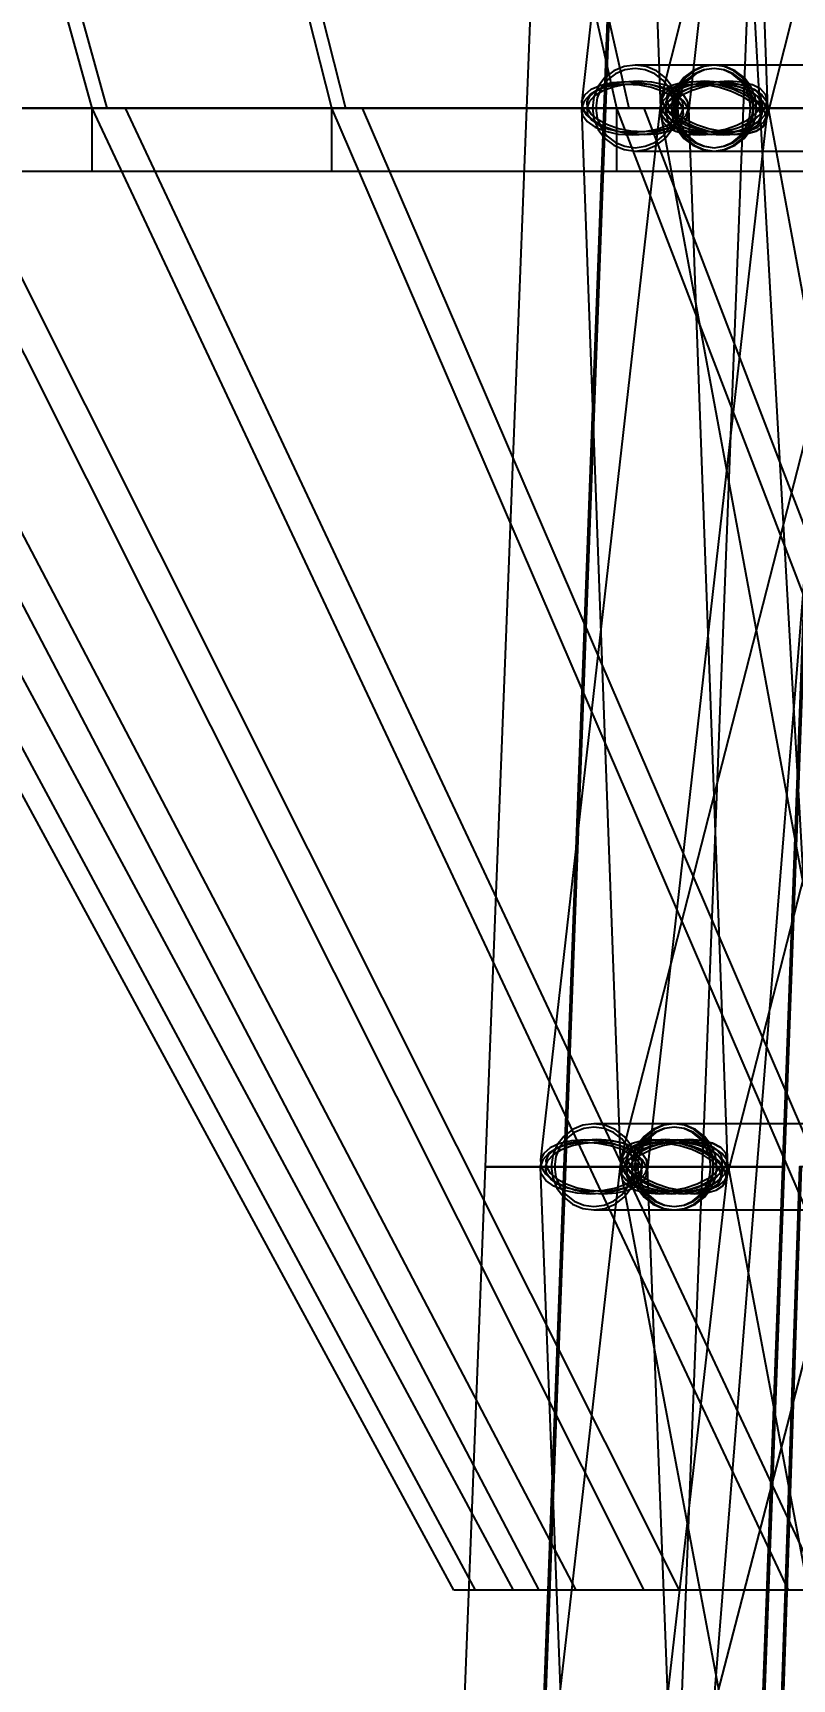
# Model space of a CAD drawing. Header units: millimetres. Extents: x -123812 to 252100, y -3000 to 639000.
# Drawn here: x -13789 to -10203, y 437581 to 445355 of the extents above; entities that cross this region are included whole.
import ezdxf

# ---------------------------------------------------------------- set-up
doc = ezdxf.new("R2010")
doc.units = ezdxf.units.MM
for name, color, linetype, lineweight in [('D-STR-DECK', 7, 'Continuous', 25), ('D-STR-DIM', 7, 'Continuous', 13), ('D-STR-STRC', 7, 'Continuous', 25)]:
    doc.layers.add(name, color=color, linetype=linetype, lineweight=lineweight)
doc.styles.add('OpenSansCondensed-Light', font='OpenSansCondensed-Light.ttf')
doc.styles.add('TOWER_UNICODE', font='Arial Unicode.ttf')
doc.dimstyles.new('EZDXF', dxfattribs={"dimtxt": 0.25, "dimasz": 0.175, "dimexe": 0.375, "dimexo": 0.125, "dimgap": 0.1, "dimtad": 1, "dimlfac": 100, "dimzin": 12, "dimdsep": 46, "dimtxsty": 'OpenSansCondensed-Light', "dimblk": 'ARCHTICK', "dimcen": 2.5, "dimazin": 3, "dimtfac": 0.5, "dimtmove": 2, "dimatfit": 3})

# ---------------------------------------------------------------- blocks, each defined once
blk = doc.blocks.new('_ARCHTICK')
at = {"color": 0, "linetype": 'BYBLOCK', "const_width": 0.15}
blk.add_lwpolyline([(-0.5, -0.5), (0.5, 0.5)], dxfattribs=at)

msp = doc.modelspace()

# ---------------------------------------------------------------- linework, layer by layer
at = {"layer": 'D-STR-DECK'}
for points in [[(-14412.5, 445000), (-17368.9, 455000), (-16212, 455000), (-13440.7, 445000)], [(-14412.5, 445000), (-17368.9, 455000), (-16212, 455000), (-13440.7, 445000)], [(-13510, 445000), (-16281.3, 455000), (-14851.6, 455000), (-12312.8, 445000)], [(-13510, 445000), (-16281.3, 455000), (-14851.6, 455000), (-12312.8, 445000)], [(-12376.3, 445000), (-14915, 455000), (-13237, 455000), (-10974.3, 445000)], [(-12376.3, 445000), (-14915, 455000), (-13237, 455000), (-10974.3, 445000)], [(-11030.9, 445000), (-13293.6, 455000), (-11396, 455000), (-9448, 445000)], [(-11030.9, 445000), (-13293.6, 455000), (-11396, 455000), (-9448, 445000)], [(-11800, 438000), (-15600, 445000), (-15288.1, 445000), (-11520.6, 438000)], [(-11800, 438000), (-15600, 445000), (-15288.1, 445000), (-11520.6, 438000)], [(-15600, 444700), (-15600, 445000), (-4957.2, 445000), (-4957.2, 444700)], [(-15600, 444700), (-15600, 445000), (-4957.2, 445000), (-4957.2, 444700)], [(-11699, 438000), (-15466.5, 445000), (-14894.6, 445000), (-11224.1, 438000)], [(-11699, 438000), (-15466.5, 445000), (-14894.6, 445000), (-11224.1, 438000)], [(-15466.5, 444700), (-15466.5, 445000), (-4829.6, 445000), (-4829.6, 444700)], [(-15466.5, 444700), (-15466.5, 445000), (-4829.6, 445000), (-4829.6, 444700)], [(-11397.9, 438000), (-15068.4, 445000), (-14246.2, 445000), (-10735.5, 438000)], [(-11397.9, 438000), (-15068.4, 445000), (-14246.2, 445000), (-10735.5, 438000)], [(-15068.4, 444700), (-15068.4, 445000), (-4619.4, 445000), (-4619.4, 444700)], [(-15068.4, 444700), (-15068.4, 445000), (-4619.4, 445000), (-4619.4, 444700)], [(-10901.8, 438000), (-14412.5, 445000), (-13354.1, 445000), (-10063.2, 438000)], [(-10901.8, 438000), (-14412.5, 445000), (-13354.1, 445000), (-10063.2, 438000)], [(-14412.5, 444700), (-14412.5, 445000), (-4330.1, 445000), (-4330.1, 444700)], [(-14412.5, 444700), (-14412.5, 445000), (-4330.1, 445000), (-4330.1, 444700)], [(-10219.1, 438000), (-13510, 445000), (-12233.5, 445000), (-9218.8, 438000)], [(-10219.1, 438000), (-13510, 445000), (-12233.5, 445000), (-9218.8, 438000)], [(-13510, 444700), (-13510, 445000), (-3966.8, 445000), (-3966.8, 444700)], [(-13510, 444700), (-13510, 445000), (-3966.8, 445000), (-3966.8, 444700)], [(-9361.6, 438000), (-12376.3, 445000), (-10903.6, 445000), (-8216.6, 438000)], [(-9361.6, 438000), (-12376.3, 445000), (-10903.6, 445000), (-8216.6, 438000)], [(-12376.3, 444700), (-12376.3, 445000), (-3535.5, 445000), (-3535.5, 444700)], [(-12376.3, 444700), (-12376.3, 445000), (-3535.5, 445000), (-3535.5, 444700)], [(-8343.9, 438000), (-11030.9, 445000), (-9387.1, 445000), (-7073.8, 438000)], [(-8343.9, 438000), (-11030.9, 445000), (-9387.1, 445000), (-7073.8, 438000)], [(-11030.9, 444700), (-11030.9, 445000), (-3043.8, 445000), (-3043.8, 444700)], [(-11030.9, 444700), (-11030.9, 445000), (-3043.8, 445000), (-3043.8, 444700)]]:
    msp.add_lwpolyline(points, close=True, dxfattribs=at)
at = {"layer": 'D-STR-STRC'}
for points in [[(-9555.9, 450062.7), (-10817.7, 445062.7), (-10816.7, 445032.5), (-10799, 445000), (-10765.9, 444967.5), (-10719.5, 444937.3), (-10663, 444911.3), (-10600.2, 444891.4), (-10535.6, 444878.9), (-10473.3, 444874.6), (-10417.8, 444878.9), (-10372.7, 444891.4), (-10341.2, 444911.3), (-10325.4, 444937.3), (-9063.6, 449937.3)], [(-11069.6, 424979.8), (-9056.6, 449979.8), (-9065.2, 449986.6), (-9090.5, 449994.3), (-9130.7, 450002.5), (-9183.2, 450010.4), (-9244.2, 450017.6), (-9309.8, 450023.7), (-9375.3, 450028.1), (-9436.4, 450030.6), (-9488.8, 450031), (-9529, 450029.3), (-9554.3, 450025.7), (-9563, 450020.2), (-11576, 425020.2)], [(-10635.5, 450032.5), (-11196.2, 445032.5), (-11193.4, 445000), (-11173.7, 444967.5), (-11138.3, 444937.3), (-11089.7, 444911.3), (-11031.1, 444891.4), (-10966.7, 444878.9), (-10900.8, 444874.6), (-10837.8, 444878.9), (-10782.2, 444891.4), (-10737.5, 444911.3), (-10707, 444937.3), (-10692.6, 444967.5), (-10131.9, 449967.5)], [(-11003.5, 450000), (-10825, 445000), (-10820, 444967.5), (-10798, 444937.3), (-10760.6, 444911.3), (-10710.3, 444891.4), (-10650.5, 444878.9), (-10585.4, 444874.6), (-10519.3, 444878.9), (-10456.8, 444891.4), (-10402.1, 444911.3), (-10358.9, 444937.3), (-10330.3, 444967.5), (-10318, 445000), (-10496.5, 450000)], [(-8719.4, 425014.2), (-10130.1, 450014.2), (-10138.7, 450020), (-10164.1, 450024.4), (-10204.4, 450027.2), (-10256.9, 450028.1), (-10318.1, 450027.1), (-10383.7, 450024.3), (-10449.3, 450019.8), (-10510.5, 450013.9), (-10563, 450007.1), (-10603.3, 449999.8), (-10628.7, 449992.6), (-10637.3, 449985.8), (-9226.6, 424985.8)], [(-9478.2, 445203.2), (-10571.5, 445203.2), (-10620.1, 445196.3), (-10665.4, 445176), (-10704.3, 445143.7), (-10734.1, 445101.6), (-10752.9, 445052.6), (-10759.3, 445000), (-10752.9, 444947.4), (-10734.1, 444898.4), (-10704.3, 444856.3), (-10665.4, 444824), (-10620.1, 444803.7), (-10571.5, 444796.8), (-9478.2, 444796.8)], [(-9478.2, 445203.2), (-10571.5, 445203.2), (-10620.1, 445196.3), (-10665.4, 445176), (-10704.3, 445143.7), (-10734.1, 445101.6), (-10752.9, 445052.6), (-10759.3, 445000), (-10752.9, 444947.4), (-10734.1, 444898.4), (-10704.3, 444856.3), (-10665.4, 444824), (-10620.1, 444803.7), (-10571.5, 444796.8), (-9478.2, 444796.8)], [(-9395.9, 440032.9), (-10320.9, 445032.9), (-10327.9, 445063.5), (-10351.6, 445089.9), (-10390.2, 445110), (-10441.2, 445122.7), (-10501.1, 445127.1), (-10565.8, 445122.7), (-10630.9, 445110), (-10691.9, 445089.9), (-10744.7, 445063.5), (-10785.7, 445032.9), (-10812.2, 445000), (-10822.2, 444967.1), (-9897.2, 439967.1)], [(-9724.1, 445063.5), (-11005.3, 440063.5), (-11004.5, 440032.9), (-10987, 440000), (-10954, 439967.1), (-10907.7, 439936.5), (-10851.3, 439910.1), (-10788.7, 439890), (-10724.1, 439877.3), (-10661.8, 439872.9), (-10606.2, 439877.3), (-10561, 439890), (-10529.4, 439910.1), (-10513.4, 439936.5), (-9232.2, 444936.5)], [(-9646.6, 440203.2), (-10759.3, 440203.2), (-10807.9, 440196.3), (-10853.2, 440176), (-10892.1, 440143.7), (-10921.9, 440101.6), (-10940.7, 440052.6), (-10947.1, 440000), (-10940.7, 439947.4), (-10921.9, 439898.4), (-10892.1, 439856.3), (-10853.2, 439824), (-10807.9, 439803.7), (-10759.3, 439796.8), (-9646.6, 439796.8)], [(-9646.6, 440203.2), (-10759.3, 440203.2), (-10807.9, 440196.3), (-10853.2, 440176), (-10892.1, 440143.7), (-10921.9, 440101.6), (-10940.7, 440052.6), (-10947.1, 440000), (-10940.7, 439947.4), (-10921.9, 439898.4), (-10892.1, 439856.3), (-10853.2, 439824), (-10807.9, 439803.7), (-10759.3, 439796.8), (-9646.6, 439796.8)], [(-11081.6, 434966.7), (-10507.7, 439966.7), (-10510.2, 440000), (-10529.8, 440033.3), (-10565, 440064.4), (-10613.4, 440091), (-10671.8, 440111.5), (-10736.2, 440124.3), (-10802.1, 440128.7), (-10865.1, 440124.3), (-10920.9, 440111.5), (-10965.7, 440091), (-10996.5, 440064.4), (-11011, 440033.3), (-11585, 435033.3)], [(-10693.7, 435000), (-10885.4, 440000), (-10890.4, 440033.3), (-10912.2, 440064.4), (-10949.6, 440091), (-10999.8, 440111.5), (-11059.5, 440124.3), (-11124.6, 440128.7), (-11190.7, 440124.3), (-11253.3, 440111.5), (-11308, 440091), (-11351.3, 440064.4), (-11380, 440033.3), (-11392.3, 440000), (-11200.6, 435000)], [(-10701.5, 434935.6), (-9400.9, 439935.6), (-9401.5, 439966.7), (-9418.8, 440000), (-9451.6, 440033.3), (-9497.7, 440064.4), (-9554, 440091), (-9616.6, 440111.5), (-9681.2, 440124.3), (-9743.4, 440128.7), (-9799.1, 440124.3), (-9844.4, 440111.5), (-9876.1, 440091), (-9892.3, 440064.4), (-11192.9, 435064.4)], [(-9564.4, 435033.3), (-10508.8, 440033.3), (-10515.9, 440064.4), (-10539.5, 440091), (-10578.2, 440111.5), (-10629.1, 440124.3), (-10689, 440128.7), (-10753.6, 440124.3), (-10818.7, 440111.5), (-10879.7, 440091), (-10932.5, 440064.4), (-10973.5, 440033.3), (-10999.9, 440000), (-11009.9, 439966.7), (-10065.5, 434966.7)]]:
    msp.add_lwpolyline(points, dxfattribs=at)
for points in [[(-11457.3, 445000), (-10431.6, 445000), (-10237.6, 450000), (-11262.4, 450000)], [(-11091.5, 445000), (-10051.5, 445000), (-9864.9, 450000), (-10902.5, 450000)], [(-11084.4, 445000), (-10058.6, 445000), (-9871.3, 450000), (-10896.1, 450000)], [(-11145.9, 445000), (-11139, 444947.4), (-11118.9, 444898.4), (-11086.9, 444856.3), (-11045.2, 444824), (-10996.6, 444803.7), (-10944.4, 444796.8), (-10571.5, 444796.8), (-10519.4, 444803.7), (-10470.8, 444824), (-10429.1, 444856.3), (-10397.1, 444898.4), (-10376.9, 444947.4), (-10370.1, 445000), (-10376.9, 445052.6), (-10397.1, 445101.6), (-10429.1, 445143.7), (-10470.8, 445176), (-10519.4, 445196.3), (-10571.5, 445203.2), (-10944.4, 445203.2), (-10996.6, 445196.3), (-11045.2, 445176), (-11086.9, 445143.7), (-11118.9, 445101.6), (-11139, 445052.6)], [(-11145.9, 445000), (-11139, 444947.4), (-11118.9, 444898.4), (-11086.9, 444856.3), (-11045.2, 444824), (-10996.6, 444803.7), (-10944.4, 444796.8), (-10892.3, 444803.7), (-10843.7, 444824), (-10802, 444856.3), (-10770, 444898.4), (-10749.8, 444947.4), (-10743, 445000), (-10749.8, 445052.6), (-10770, 445101.6), (-10802, 445143.7), (-10843.7, 445176), (-10892.3, 445196.3), (-10944.4, 445203.2), (-10996.6, 445196.3), (-11045.2, 445176), (-11086.9, 445143.7), (-11118.9, 445101.6), (-11139, 445052.6)], [(-11145.9, 445000), (-11139, 444947.4), (-11118.9, 444898.4), (-11086.9, 444856.3), (-11045.2, 444824), (-10996.6, 444803.7), (-10944.4, 444796.8), (-10571.5, 444796.8), (-10519.4, 444803.7), (-10470.8, 444824), (-10429.1, 444856.3), (-10397.1, 444898.4), (-10376.9, 444947.4), (-10370.1, 445000), (-10376.9, 445052.6), (-10397.1, 445101.6), (-10429.1, 445143.7), (-10470.8, 445176), (-10519.4, 445196.3), (-10571.5, 445203.2), (-10944.4, 445203.2), (-10996.6, 445196.3), (-11045.2, 445176), (-11086.9, 445143.7), (-11118.9, 445101.6), (-11139, 445052.6)], [(-11145.9, 445000), (-11139, 444947.4), (-11118.9, 444898.4), (-11086.9, 444856.3), (-11045.2, 444824), (-10996.6, 444803.7), (-10944.4, 444796.8), (-10892.3, 444803.7), (-10843.7, 444824), (-10802, 444856.3), (-10770, 444898.4), (-10749.8, 444947.4), (-10743, 445000), (-10749.8, 445052.6), (-10770, 445101.6), (-10802, 445143.7), (-10843.7, 445176), (-10892.3, 445196.3), (-10944.4, 445203.2), (-10996.6, 445196.3), (-11045.2, 445176), (-11086.9, 445143.7), (-11118.9, 445101.6), (-11139, 445052.6)], [(-11130, 445000), (-11123.7, 444951.5), (-11105.2, 444906.4), (-11075.7, 444867.6), (-11037.2, 444837.9), (-10992.5, 444819.2), (-10944.4, 444812.8), (-10896.4, 444819.2), (-10851.6, 444837.9), (-10813.2, 444867.6), (-10783.7, 444906.4), (-10765.2, 444951.5), (-10758.8, 445000), (-10765.2, 445048.5), (-10783.7, 445093.6), (-10813.2, 445132.4), (-10851.6, 445162.1), (-10896.4, 445180.8), (-10944.4, 445187.2), (-10992.5, 445180.8), (-11037.2, 445162.1), (-11075.7, 445132.4), (-11105.2, 445093.6), (-11123.7, 445048.5)], [(-11130, 445000), (-11123.7, 444951.5), (-11105.2, 444906.4), (-11075.7, 444867.6), (-11037.2, 444837.9), (-10992.5, 444819.2), (-10944.4, 444812.8), (-10896.4, 444819.2), (-10851.6, 444837.9), (-10813.2, 444867.6), (-10783.7, 444906.4), (-10765.2, 444951.5), (-10758.8, 445000), (-10765.2, 445048.5), (-10783.7, 445093.6), (-10813.2, 445132.4), (-10851.6, 445162.1), (-10896.4, 445180.8), (-10944.4, 445187.2), (-10992.5, 445180.8), (-11037.2, 445162.1), (-11075.7, 445132.4), (-11105.2, 445093.6), (-11123.7, 445048.5)], [(-10773, 445000), (-10766.1, 444947.4), (-10746, 444898.4), (-10714, 444856.3), (-10672.3, 444824), (-10623.7, 444803.7), (-10571.5, 444796.8), (-10519.4, 444803.7), (-10470.8, 444824), (-10429.1, 444856.3), (-10397.1, 444898.4), (-10376.9, 444947.4), (-10370.1, 445000), (-10376.9, 445052.6), (-10397.1, 445101.6), (-10429.1, 445143.7), (-10470.8, 445176), (-10519.4, 445196.3), (-10571.5, 445203.2), (-10623.7, 445196.3), (-10672.3, 445176), (-10714, 445143.7), (-10746, 445101.6), (-10766.1, 445052.6)], [(-10773, 445000), (-10766.1, 444947.4), (-10746, 444898.4), (-10714, 444856.3), (-10672.3, 444824), (-10623.7, 444803.7), (-10571.5, 444796.8), (-10519.4, 444803.7), (-10470.8, 444824), (-10429.1, 444856.3), (-10397.1, 444898.4), (-10376.9, 444947.4), (-10370.1, 445000), (-10376.9, 445052.6), (-10397.1, 445101.6), (-10429.1, 445143.7), (-10470.8, 445176), (-10519.4, 445196.3), (-10571.5, 445203.2), (-10623.7, 445196.3), (-10672.3, 445176), (-10714, 445143.7), (-10746, 445101.6), (-10766.1, 445052.6)], [(-10759.3, 445000), (-10752.9, 444947.4), (-10734.1, 444898.4), (-10704.3, 444856.3), (-10665.4, 444824), (-10620.1, 444803.7), (-10571.5, 444796.8), (-10522.9, 444803.7), (-10477.7, 444824), (-10438.8, 444856.3), (-10408.9, 444898.4), (-10390.2, 444947.4), (-10383.8, 445000), (-10390.2, 445052.6), (-10408.9, 445101.6), (-10438.8, 445143.7), (-10477.7, 445176), (-10522.9, 445196.3), (-10571.5, 445203.2), (-10620.1, 445196.3), (-10665.4, 445176), (-10704.3, 445143.7), (-10734.1, 445101.6), (-10752.9, 445052.6)], [(-10759.3, 445000), (-10752.9, 444947.4), (-10734.1, 444898.4), (-10704.3, 444856.3), (-10665.4, 444824), (-10620.1, 444803.7), (-10571.5, 444796.8), (-10522.9, 444803.7), (-10477.7, 444824), (-10438.8, 444856.3), (-10408.9, 444898.4), (-10390.2, 444947.4), (-10383.8, 445000), (-10390.2, 445052.6), (-10408.9, 445101.6), (-10438.8, 445143.7), (-10477.7, 445176), (-10522.9, 445196.3), (-10571.5, 445203.2), (-10620.1, 445196.3), (-10665.4, 445176), (-10704.3, 445143.7), (-10734.1, 445101.6), (-10752.9, 445052.6)], [(-10757.1, 445000), (-10750.8, 444951.5), (-10732.3, 444906.4), (-10702.8, 444867.6), (-10664.3, 444837.9), (-10619.6, 444819.2), (-10571.5, 444812.8), (-10523.5, 444819.2), (-10478.7, 444837.9), (-10440.3, 444867.6), (-10410.8, 444906.4), (-10392.2, 444951.5), (-10385.9, 445000), (-10392.2, 445048.5), (-10410.8, 445093.6), (-10440.3, 445132.4), (-10478.7, 445162.1), (-10523.5, 445180.8), (-10571.5, 445187.2), (-10619.6, 445180.8), (-10664.3, 445162.1), (-10702.8, 445132.4), (-10732.3, 445093.6), (-10750.8, 445048.5)], [(-10757.1, 445000), (-10750.8, 444951.5), (-10732.3, 444906.4), (-10702.8, 444867.6), (-10664.3, 444837.9), (-10619.6, 444819.2), (-10571.5, 444812.8), (-10523.5, 444819.2), (-10478.7, 444837.9), (-10440.3, 444867.6), (-10410.8, 444906.4), (-10392.2, 444951.5), (-10385.9, 445000), (-10392.2, 445048.5), (-10410.8, 445093.6), (-10440.3, 445132.4), (-10478.7, 445162.1), (-10523.5, 445180.8), (-10571.5, 445187.2), (-10619.6, 445180.8), (-10664.3, 445162.1), (-10702.8, 445132.4), (-10732.3, 445093.6), (-10750.8, 445048.5)], [(-10744.5, 445000), (-10738.6, 444951.5), (-10721.3, 444906.4), (-10693.8, 444867.6), (-10658, 444837.9), (-10616.3, 444819.2), (-10571.5, 444812.8), (-10526.8, 444819.2), (-10485, 444837.9), (-10449.2, 444867.6), (-10421.7, 444906.4), (-10404.5, 444951.5), (-10398.6, 445000), (-10404.5, 445048.5), (-10421.7, 445093.6), (-10449.2, 445132.4), (-10485, 445162.1), (-10526.8, 445180.8), (-10571.5, 445187.2), (-10616.3, 445180.8), (-10658, 445162.1), (-10693.8, 445132.4), (-10721.3, 445093.6), (-10738.6, 445048.5)], [(-10744.5, 445000), (-10738.6, 444951.5), (-10721.3, 444906.4), (-10693.8, 444867.6), (-10658, 444837.9), (-10616.3, 444819.2), (-10571.5, 444812.8), (-10526.8, 444819.2), (-10485, 444837.9), (-10449.2, 444867.6), (-10421.7, 444906.4), (-10404.5, 444951.5), (-10398.6, 445000), (-10404.5, 445048.5), (-10421.7, 445093.6), (-10449.2, 445132.4), (-10485, 445162.1), (-10526.8, 445180.8), (-10571.5, 445187.2), (-10616.3, 445180.8), (-10658, 445162.1), (-10693.8, 445132.4), (-10721.3, 445093.6), (-10738.6, 445048.5)], [(-11390.6, 440032.9), (-11387.9, 440000), (-11368.3, 439967.1), (-11333, 439936.5), (-11284.5, 439910.1), (-11226, 439890), (-11161.6, 439877.3), (-11095.7, 439872.9), (-11032.7, 439877.3), (-10977, 439890), (-10932.2, 439910.1), (-10901.6, 439936.5), (-10887.1, 439967.1), (-10319.8, 444967.1), (-10322.5, 445000), (-10342.1, 445032.9), (-10377.4, 445063.5), (-10426, 445089.9), (-10484.4, 445110), (-10548.8, 445122.7), (-10614.7, 445127.1), (-10677.7, 445122.7), (-10733.5, 445110), (-10778.2, 445089.9), (-10808.8, 445063.5), (-10823.3, 445032.9)], [(-11197.9, 445000), (-11012.8, 440000), (-11007.8, 439967.1), (-10985.9, 439936.5), (-10948.5, 439910.1), (-10898.3, 439890), (-10838.6, 439877.3), (-10773.4, 439872.9), (-10707.3, 439877.3), (-10644.8, 439890), (-10590.1, 439910.1), (-10546.9, 439936.5), (-10518.1, 439967.1), (-10505.9, 440000), (-10691, 445000), (-10696, 445032.9), (-10717.9, 445063.5), (-10755.2, 445089.9), (-10805.5, 445110), (-10865.2, 445122.7), (-10930.4, 445127.1), (-10996.4, 445122.7), (-11059, 445110), (-11113.7, 445089.9), (-11156.9, 445063.5), (-11185.6, 445032.9)], [(-11197.9, 445000), (-11192.9, 444967.1), (-11171, 444936.5), (-11133.6, 444910.1), (-11083.4, 444890), (-11023.7, 444877.3), (-10958.5, 444872.9), (-10892.5, 444877.3), (-10829.9, 444890), (-10775.2, 444910.1), (-10732, 444936.5), (-10703.3, 444967.1), (-10691, 445000), (-10696, 445032.9), (-10717.9, 445063.5), (-10755.2, 445089.9), (-10805.5, 445110), (-10865.2, 445122.7), (-10930.4, 445127.1), (-10996.4, 445122.7), (-11059, 445110), (-11113.7, 445089.9), (-11156.9, 445063.5), (-11185.6, 445032.9)], [(-10695.5, 445000), (-10692.6, 444967.5), (-10707, 444937.3), (-10737.5, 444911.3), (-10782.2, 444891.4), (-10837.8, 444878.9), (-10900.8, 444874.6), (-10966.7, 444878.9), (-11031.1, 444891.4), (-11089.7, 444911.3), (-11138.3, 444937.3), (-11173.7, 444967.5), (-11193.4, 445000), (-11196.2, 445032.5), (-11181.9, 445062.7), (-11151.4, 445088.7), (-11106.7, 445108.6), (-11051, 445121.1), (-10988.1, 445125.4), (-10922.2, 445121.1), (-10857.7, 445108.6), (-10799.2, 445088.7), (-10750.6, 445062.7), (-10715.2, 445032.5)], [(-11173, 445000), (-11168.5, 444970.3), (-11148.7, 444942.7), (-11115, 444919), (-11069.7, 444900.8), (-11015.9, 444889.3), (-10957.1, 444885.4), (-10897.6, 444889.3), (-10841.2, 444900.8), (-10791.8, 444919), (-10752.9, 444942.7), (-10727, 444970.3), (-10715.9, 445000), (-10720.4, 445029.7), (-10740.2, 445057.3), (-10773.9, 445081), (-10819.2, 445099.2), (-10873, 445110.7), (-10931.7, 445114.6), (-10991.3, 445110.7), (-11047.7, 445099.2), (-11097.1, 445081), (-11136, 445057.3), (-11161.9, 445029.7)], [(-10720, 445000), (-10717.4, 444970.7), (-10730.4, 444943.5), (-10757.9, 444920.1), (-10798.1, 444902.1), (-10848.3, 444890.8), (-10905.1, 444887), (-10964.5, 444890.8), (-11022.6, 444902.1), (-11075.4, 444920.1), (-11119.2, 444943.5), (-11151.1, 444970.7), (-11168.9, 445000), (-11171.5, 445029.3), (-11158.5, 445056.5), (-11131, 445079.9), (-11090.8, 445097.9), (-11040.6, 445109.2), (-10983.8, 445113), (-10924.3, 445109.2), (-10866.3, 445097.9), (-10813.5, 445079.9), (-10769.7, 445056.5), (-10737.8, 445029.3)], [(-10318, 445000), (-10330.3, 444967.5), (-10358.9, 444937.3), (-10402.1, 444911.3), (-10456.8, 444891.4), (-10519.3, 444878.9), (-10585.4, 444874.6), (-10650.5, 444878.9), (-10710.3, 444891.4), (-10760.6, 444911.3), (-10798, 444937.3), (-10820, 444967.5), (-10825, 445000), (-10812.8, 445032.5), (-10784.1, 445062.7), (-10740.9, 445088.7), (-10686.2, 445108.6), (-10623.7, 445121.1), (-10557.6, 445125.4), (-10492.5, 445121.1), (-10432.7, 445108.6), (-10382.4, 445088.7), (-10345, 445062.7), (-10323.1, 445032.5)], [(-10820.6, 445000), (-10800.9, 444967.1), (-10765.6, 444936.5), (-10717.1, 444910.1), (-10658.6, 444890), (-10594.3, 444877.3), (-10528.3, 444872.9), (-10465.3, 444877.3), (-10409.6, 444890), (-10364.9, 444910.1), (-10334.2, 444936.5), (-10319.8, 444967.1), (-10322.5, 445000), (-10342.1, 445032.9), (-10377.4, 445063.5), (-10426, 445089.9), (-10484.4, 445110), (-10548.8, 445122.7), (-10614.7, 445127.1), (-10677.7, 445122.7), (-10733.5, 445110), (-10778.2, 445089.9), (-10808.8, 445063.5), (-10823.3, 445032.9)], [(-10812.2, 445000), (-10822.2, 444967.1), (-10815.1, 444936.5), (-10791.5, 444910.1), (-10752.8, 444890), (-10701.8, 444877.3), (-10641.9, 444872.9), (-10577.3, 444877.3), (-10512.2, 444890), (-10451.2, 444910.1), (-10398.3, 444936.5), (-10357.3, 444967.1), (-10330.9, 445000), (-10320.9, 445032.9), (-10327.9, 445063.5), (-10351.6, 445089.9), (-10390.2, 445110), (-10441.2, 445122.7), (-10501.1, 445127.1), (-10565.8, 445122.7), (-10630.9, 445110), (-10691.9, 445089.9), (-10744.7, 445063.5), (-10785.7, 445032.9)], [(-10344, 445000), (-10326.3, 444967.5), (-10325.4, 444937.3), (-10341.2, 444911.3), (-10372.7, 444891.4), (-10417.8, 444878.9), (-10473.3, 444874.6), (-10535.6, 444878.9), (-10600.2, 444891.4), (-10663, 444911.3), (-10719.5, 444937.3), (-10765.9, 444967.5), (-10799, 445000), (-10816.7, 445032.5), (-10817.7, 445062.7), (-10801.8, 445088.7), (-10770.3, 445108.6), (-10725.3, 445121.1), (-10669.7, 445125.4), (-10607.5, 445121.1), (-10542.8, 445108.6), (-10480.1, 445088.7), (-10423.6, 445062.7), (-10377.2, 445032.5)], [(-10343, 445000), (-10354, 444970.7), (-10379.9, 444943.5), (-10418.8, 444920.1), (-10468.1, 444902.1), (-10524.5, 444890.8), (-10584, 444887), (-10642.8, 444890.8), (-10696.6, 444902.1), (-10742, 444920.1), (-10775.7, 444943.5), (-10795.5, 444970.7), (-10800.1, 445000), (-10789, 445029.3), (-10763.2, 445056.5), (-10724.3, 445079.9), (-10674.9, 445097.9), (-10618.6, 445109.2), (-10559, 445113), (-10500.3, 445109.2), (-10446.4, 445097.9), (-10401.1, 445079.9), (-10367.3, 445056.5), (-10347.5, 445029.3)], [(-10796.1, 445000), (-10778.3, 444970.3), (-10746.5, 444942.7), (-10702.8, 444919), (-10650.1, 444900.8), (-10592, 444889.3), (-10532.6, 444885.4), (-10475.8, 444889.3), (-10425.5, 444900.8), (-10385.2, 444919), (-10357.6, 444942.7), (-10344.6, 444970.3), (-10347, 445000), (-10364.7, 445029.7), (-10396.5, 445057.3), (-10440.3, 445081), (-10493, 445099.2), (-10551, 445110.7), (-10610.5, 445114.6), (-10667.3, 445110.7), (-10717.5, 445099.2), (-10757.8, 445081), (-10785.5, 445057.3), (-10798.5, 445029.7)], [(-10788.5, 445000), (-10797.5, 444970.3), (-10791.1, 444942.7), (-10769.8, 444919), (-10735, 444900.8), (-10689, 444889.3), (-10635, 444885.4), (-10576.7, 444889.3), (-10518, 444900.8), (-10463, 444919), (-10415.4, 444942.7), (-10378.4, 444970.3), (-10354.6, 445000), (-10345.5, 445029.7), (-10351.9, 445057.3), (-10373.2, 445081), (-10408.1, 445099.2), (-10454, 445110.7), (-10508, 445114.6), (-10566.3, 445110.7), (-10625, 445099.2), (-10680, 445081), (-10727.7, 445057.3), (-10764.6, 445029.7)], [(-10366.4, 445000), (-10350.5, 444970.7), (-10349.6, 444943.5), (-10363.9, 444920.1), (-10392.3, 444902.1), (-10432.9, 444890.8), (-10483, 444887), (-10539.1, 444890.8), (-10597.4, 444902.1), (-10654, 444920.1), (-10704.9, 444943.5), (-10746.7, 444970.7), (-10776.6, 445000), (-10792.6, 445029.3), (-10793.4, 445056.5), (-10779.2, 445079.9), (-10750.8, 445097.9), (-10710.1, 445109.2), (-10660.1, 445113), (-10603.9, 445109.2), (-10545.6, 445097.9), (-10489.1, 445079.9), (-10438.1, 445056.5), (-10396.3, 445029.3)], [(-11652.2, 440000), (-10625.5, 440000), (-10431.6, 445000), (-11457.3, 445000)], [(-10431.6, 445000), (-10449, 445000), (-10500.3, 445000), (-10581.8, 445000), (-10688, 445000), (-10811.7, 445000), (-10944.4, 445000), (-11077.2, 445000), (-11200.9, 445000), (-11307.1, 445000), (-11388.6, 445000), (-11439.9, 445000), (-11457.3, 445000), (-11439.9, 445000), (-11388.6, 445000), (-11307.1, 445000), (-11200.9, 445000), (-11077.2, 445000), (-10944.4, 445000), (-10811.7, 445000), (-10688, 445000), (-10581.8, 445000), (-10500.3, 445000), (-10449, 445000)], [(-11280.5, 440000), (-10238.2, 440000), (-10051.5, 445000), (-11091.5, 445000)], [(-11272.7, 440000), (-10246, 440000), (-10058.6, 445000), (-11084.4, 445000)], [(-10051.5, 445000), (-10069.2, 445000), (-10121.2, 445000), (-10203.8, 445000), (-10311.5, 445000), (-10436.9, 445000), (-10571.5, 445000), (-10706.1, 445000), (-10831.5, 445000), (-10939.2, 445000), (-11021.9, 445000), (-11073.8, 445000), (-11091.5, 445000), (-11073.8, 445000), (-11021.9, 445000), (-10939.2, 445000), (-10831.5, 445000), (-10706.1, 445000), (-10571.5, 445000), (-10436.9, 445000), (-10311.5, 445000), (-10203.8, 445000), (-10121.2, 445000), (-10069.2, 445000)], [(-10058.6, 445000), (-10076.1, 445000), (-10127.3, 445000), (-10208.9, 445000), (-10315.1, 445000), (-10438.8, 445000), (-10571.5, 445000), (-10704.3, 445000), (-10828, 445000), (-10934.2, 445000), (-11015.7, 445000), (-11066.9, 445000), (-11084.4, 445000), (-11066.9, 445000), (-11015.7, 445000), (-10934.2, 445000), (-10828, 445000), (-10704.3, 445000), (-10571.5, 445000), (-10438.8, 445000), (-10315.1, 445000), (-10208.9, 445000), (-10127.3, 445000), (-10076.1, 445000)], [(-11340.4, 440000), (-11333.5, 439947.4), (-11313.4, 439898.4), (-11281.3, 439856.3), (-11239.6, 439824), (-11191, 439803.7), (-11138.9, 439796.8), (-10759.3, 439796.8), (-10707.2, 439803.7), (-10658.6, 439824), (-10616.9, 439856.3), (-10584.9, 439898.4), (-10564.7, 439947.4), (-10557.9, 440000), (-10564.7, 440052.6), (-10584.9, 440101.6), (-10616.9, 440143.7), (-10658.6, 440176), (-10707.2, 440196.3), (-10759.3, 440203.2), (-11138.9, 440203.2), (-11191, 440196.3), (-11239.6, 440176), (-11281.3, 440143.7), (-11313.4, 440101.6), (-11333.5, 440052.6)], [(-11340.4, 440000), (-11333.5, 439947.4), (-11313.4, 439898.4), (-11281.3, 439856.3), (-11239.6, 439824), (-11191, 439803.7), (-11138.9, 439796.8), (-11086.7, 439803.7), (-11038.2, 439824), (-10996.4, 439856.3), (-10964.4, 439898.4), (-10944.3, 439947.4), (-10937.4, 440000), (-10944.3, 440052.6), (-10964.4, 440101.6), (-10996.4, 440143.7), (-11038.2, 440176), (-11086.7, 440196.3), (-11138.9, 440203.2), (-11191, 440196.3), (-11239.6, 440176), (-11281.3, 440143.7), (-11313.4, 440101.6), (-11333.5, 440052.6)], [(-11340.4, 440000), (-11333.5, 439947.4), (-11313.4, 439898.4), (-11281.3, 439856.3), (-11239.6, 439824), (-11191, 439803.7), (-11138.9, 439796.8), (-10759.3, 439796.8), (-10707.2, 439803.7), (-10658.6, 439824), (-10616.9, 439856.3), (-10584.9, 439898.4), (-10564.7, 439947.4), (-10557.9, 440000), (-10564.7, 440052.6), (-10584.9, 440101.6), (-10616.9, 440143.7), (-10658.6, 440176), (-10707.2, 440196.3), (-10759.3, 440203.2), (-11138.9, 440203.2), (-11191, 440196.3), (-11239.6, 440176), (-11281.3, 440143.7), (-11313.4, 440101.6), (-11333.5, 440052.6)], [(-11340.4, 440000), (-11333.5, 439947.4), (-11313.4, 439898.4), (-11281.3, 439856.3), (-11239.6, 439824), (-11191, 439803.7), (-11138.9, 439796.8), (-11086.7, 439803.7), (-11038.2, 439824), (-10996.4, 439856.3), (-10964.4, 439898.4), (-10944.3, 439947.4), (-10937.4, 440000), (-10944.3, 440052.6), (-10964.4, 440101.6), (-10996.4, 440143.7), (-11038.2, 440176), (-11086.7, 440196.3), (-11138.9, 440203.2), (-11191, 440196.3), (-11239.6, 440176), (-11281.3, 440143.7), (-11313.4, 440101.6), (-11333.5, 440052.6)], [(-11324.5, 440000), (-11318.2, 439951.5), (-11299.6, 439906.4), (-11270.1, 439867.6), (-11231.7, 439837.9), (-11186.9, 439819.2), (-11138.9, 439812.8), (-11090.9, 439819.2), (-11046.1, 439837.9), (-11007.7, 439867.6), (-10978.2, 439906.4), (-10959.6, 439951.5), (-10953.3, 440000), (-10959.6, 440048.5), (-10978.2, 440093.6), (-11007.7, 440132.4), (-11046.1, 440162.1), (-11090.9, 440180.8), (-11138.9, 440187.2), (-11186.9, 440180.8), (-11231.7, 440162.1), (-11270.1, 440132.4), (-11299.6, 440093.6), (-11318.2, 440048.5)], [(-11324.5, 440000), (-11318.2, 439951.5), (-11299.6, 439906.4), (-11270.1, 439867.6), (-11231.7, 439837.9), (-11186.9, 439819.2), (-11138.9, 439812.8), (-11090.9, 439819.2), (-11046.1, 439837.9), (-11007.7, 439867.6), (-10978.2, 439906.4), (-10959.6, 439951.5), (-10953.3, 440000), (-10959.6, 440048.5), (-10978.2, 440093.6), (-11007.7, 440132.4), (-11046.1, 440162.1), (-11090.9, 440180.8), (-11138.9, 440187.2), (-11186.9, 440180.8), (-11231.7, 440162.1), (-11270.1, 440132.4), (-11299.6, 440093.6), (-11318.2, 440048.5)], [(-10960.8, 440000), (-10953.9, 439947.4), (-10933.8, 439898.4), (-10901.8, 439856.3), (-10860.1, 439824), (-10811.5, 439803.7), (-10759.3, 439796.8), (-10707.2, 439803.7), (-10658.6, 439824), (-10616.9, 439856.3), (-10584.9, 439898.4), (-10564.7, 439947.4), (-10557.9, 440000), (-10564.7, 440052.6), (-10584.9, 440101.6), (-10616.9, 440143.7), (-10658.6, 440176), (-10707.2, 440196.3), (-10759.3, 440203.2), (-10811.5, 440196.3), (-10860.1, 440176), (-10901.8, 440143.7), (-10933.8, 440101.6), (-10953.9, 440052.6)], [(-10960.8, 440000), (-10953.9, 439947.4), (-10933.8, 439898.4), (-10901.8, 439856.3), (-10860.1, 439824), (-10811.5, 439803.7), (-10759.3, 439796.8), (-10707.2, 439803.7), (-10658.6, 439824), (-10616.9, 439856.3), (-10584.9, 439898.4), (-10564.7, 439947.4), (-10557.9, 440000), (-10564.7, 440052.6), (-10584.9, 440101.6), (-10616.9, 440143.7), (-10658.6, 440176), (-10707.2, 440196.3), (-10759.3, 440203.2), (-10811.5, 440196.3), (-10860.1, 440176), (-10901.8, 440143.7), (-10933.8, 440101.6), (-10953.9, 440052.6)], [(-10947.1, 440000), (-10940.7, 439947.4), (-10921.9, 439898.4), (-10892.1, 439856.3), (-10853.2, 439824), (-10807.9, 439803.7), (-10759.3, 439796.8), (-10710.8, 439803.7), (-10665.5, 439824), (-10626.6, 439856.3), (-10596.8, 439898.4), (-10578, 439947.4), (-10571.6, 440000), (-10578, 440052.6), (-10596.8, 440101.6), (-10626.6, 440143.7), (-10665.5, 440176), (-10710.8, 440196.3), (-10759.3, 440203.2), (-10807.9, 440196.3), (-10853.2, 440176), (-10892.1, 440143.7), (-10921.9, 440101.6), (-10940.7, 440052.6)], [(-10947.1, 440000), (-10940.7, 439947.4), (-10921.9, 439898.4), (-10892.1, 439856.3), (-10853.2, 439824), (-10807.9, 439803.7), (-10759.3, 439796.8), (-10710.8, 439803.7), (-10665.5, 439824), (-10626.6, 439856.3), (-10596.8, 439898.4), (-10578, 439947.4), (-10571.6, 440000), (-10578, 440052.6), (-10596.8, 440101.6), (-10626.6, 440143.7), (-10665.5, 440176), (-10710.8, 440196.3), (-10759.3, 440203.2), (-10807.9, 440196.3), (-10853.2, 440176), (-10892.1, 440143.7), (-10921.9, 440101.6), (-10940.7, 440052.6)], [(-10944.9, 440000), (-10938.6, 439951.5), (-10920.1, 439906.4), (-10890.6, 439867.6), (-10852.1, 439837.9), (-10807.4, 439819.2), (-10759.3, 439812.8), (-10711.3, 439819.2), (-10666.5, 439837.9), (-10628.1, 439867.6), (-10598.6, 439906.4), (-10580.1, 439951.5), (-10573.7, 440000), (-10580.1, 440048.5), (-10598.6, 440093.6), (-10628.1, 440132.4), (-10666.5, 440162.1), (-10711.3, 440180.8), (-10759.3, 440187.2), (-10807.4, 440180.8), (-10852.1, 440162.1), (-10890.6, 440132.4), (-10920.1, 440093.6), (-10938.6, 440048.5)], [(-10944.9, 440000), (-10938.6, 439951.5), (-10920.1, 439906.4), (-10890.6, 439867.6), (-10852.1, 439837.9), (-10807.4, 439819.2), (-10759.3, 439812.8), (-10711.3, 439819.2), (-10666.5, 439837.9), (-10628.1, 439867.6), (-10598.6, 439906.4), (-10580.1, 439951.5), (-10573.7, 440000), (-10580.1, 440048.5), (-10598.6, 440093.6), (-10628.1, 440132.4), (-10666.5, 440162.1), (-10711.3, 440180.8), (-10759.3, 440187.2), (-10807.4, 440180.8), (-10852.1, 440162.1), (-10890.6, 440132.4), (-10920.1, 440093.6), (-10938.6, 440048.5)], [(-10932.3, 440000), (-10926.4, 439951.5), (-10909.1, 439906.4), (-10881.6, 439867.6), (-10845.8, 439837.9), (-10804.1, 439819.2), (-10759.3, 439812.8), (-10714.6, 439819.2), (-10672.9, 439837.9), (-10637, 439867.6), (-10609.6, 439906.4), (-10592.3, 439951.5), (-10586.4, 440000), (-10592.3, 440048.5), (-10609.6, 440093.6), (-10637, 440132.4), (-10672.9, 440162.1), (-10714.6, 440180.8), (-10759.3, 440187.2), (-10804.1, 440180.8), (-10845.8, 440162.1), (-10881.6, 440132.4), (-10909.1, 440093.6), (-10926.4, 440048.5)], [(-10932.3, 440000), (-10926.4, 439951.5), (-10909.1, 439906.4), (-10881.6, 439867.6), (-10845.8, 439837.9), (-10804.1, 439819.2), (-10759.3, 439812.8), (-10714.6, 439819.2), (-10672.9, 439837.9), (-10637, 439867.6), (-10609.6, 439906.4), (-10592.3, 439951.5), (-10586.4, 440000), (-10592.3, 440048.5), (-10609.6, 440093.6), (-10637, 440132.4), (-10672.9, 440162.1), (-10714.6, 440180.8), (-10759.3, 440187.2), (-10804.1, 440180.8), (-10845.8, 440162.1), (-10881.6, 440132.4), (-10909.1, 440093.6), (-10926.4, 440048.5)], [(-10885.4, 440000), (-10897.8, 439966.7), (-10926.5, 439935.6), (-10969.8, 439909), (-11024.5, 439888.5), (-11087.1, 439875.7), (-11153.2, 439871.3), (-11218.3, 439875.7), (-11278, 439888.5), (-11328.2, 439909), (-11365.5, 439935.6), (-11387.4, 439966.7), (-11392.3, 440000), (-11380, 440033.3), (-11351.3, 440064.4), (-11308, 440091), (-11253.3, 440111.5), (-11190.7, 440124.3), (-11124.6, 440128.7), (-11059.5, 440124.3), (-10999.8, 440111.5), (-10949.6, 440091), (-10912.2, 440064.4), (-10890.4, 440033.3)], [(-11387.9, 440000), (-11368.3, 439967.1), (-11333, 439936.5), (-11284.5, 439910.1), (-11226, 439890), (-11161.6, 439877.3), (-11095.7, 439872.9), (-11032.7, 439877.3), (-10977, 439890), (-10932.2, 439910.1), (-10901.6, 439936.5), (-10887.1, 439967.1), (-10889.8, 440000), (-10909.5, 440032.9), (-10944.8, 440063.5), (-10993.3, 440089.9), (-11051.8, 440110), (-11116.2, 440122.7), (-11182.1, 440127.1), (-11245.1, 440122.7), (-11300.8, 440110), (-11345.5, 440089.9), (-11376.2, 440063.5), (-11390.6, 440032.9)], [(-10910.4, 440000), (-10921.5, 439970), (-10947.4, 439942), (-10986.4, 439917.9), (-11035.8, 439899.5), (-11092.2, 439887.9), (-11151.8, 439883.9), (-11210.5, 439887.9), (-11264.3, 439899.5), (-11309.6, 439917.9), (-11343.2, 439942), (-11362.9, 439970), (-11367.4, 440000), (-11356.3, 440030), (-11330.3, 440058), (-11291.4, 440082.1), (-11242, 440100.5), (-11185.6, 440112.1), (-11126, 440116.1), (-11067.3, 440112.1), (-11013.5, 440100.5), (-10968.2, 440082.1), (-10934.6, 440058), (-10914.8, 440030)], [(-11363.4, 440000), (-11345.7, 439970.3), (-11313.9, 439942.7), (-11270.1, 439919), (-11217.4, 439900.8), (-11159.4, 439889.3), (-11099.9, 439885.4), (-11043.2, 439889.3), (-10992.9, 439900.8), (-10952.6, 439919), (-10925, 439942.7), (-10911.9, 439970.3), (-10914.3, 440000), (-10932.1, 440029.7), (-10963.9, 440057.3), (-11007.7, 440081), (-11060.3, 440099.2), (-11118.4, 440110.7), (-11177.8, 440114.6), (-11234.6, 440110.7), (-11284.9, 440099.2), (-11325.2, 440081), (-11352.8, 440057.3), (-11365.9, 440029.7)], [(-11012.8, 440000), (-11007.8, 439967.1), (-10985.9, 439936.5), (-10948.5, 439910.1), (-10898.3, 439890), (-10838.6, 439877.3), (-10773.4, 439872.9), (-10707.3, 439877.3), (-10644.8, 439890), (-10590.1, 439910.1), (-10546.9, 439936.5), (-10518.1, 439967.1), (-10505.9, 440000), (-10510.9, 440032.9), (-10532.8, 440063.5), (-10570.1, 440089.9), (-10620.4, 440110), (-10680.1, 440122.7), (-10745.2, 440127.1), (-10811.3, 440122.7), (-10873.9, 440110), (-10928.6, 440089.9), (-10971.8, 440063.5), (-11000.5, 440032.9)], [(-10510.2, 440000), (-10507.7, 439966.7), (-10522.2, 439935.6), (-10553, 439909), (-10597.8, 439888.5), (-10653.6, 439875.7), (-10716.6, 439871.3), (-10782.5, 439875.7), (-10846.9, 439888.5), (-10905.3, 439909), (-10953.7, 439935.6), (-10988.9, 439966.7), (-11008.5, 440000), (-11011, 440033.3), (-10996.5, 440064.4), (-10965.7, 440091), (-10920.9, 440111.5), (-10865.1, 440124.3), (-10802.1, 440128.7), (-10736.2, 440124.3), (-10671.8, 440111.5), (-10613.4, 440091), (-10565, 440064.4), (-10529.8, 440033.3)], [(-10518.8, 440000), (-10545.2, 439966.7), (-10586.2, 439935.6), (-10639, 439909), (-10700, 439888.5), (-10765, 439875.7), (-10829.7, 439871.3), (-10889.5, 439875.7), (-10940.5, 439888.5), (-10979.2, 439909), (-11002.8, 439935.6), (-11009.9, 439966.7), (-10999.9, 440000), (-10973.5, 440033.3), (-10932.5, 440064.4), (-10879.7, 440091), (-10818.7, 440111.5), (-10753.6, 440124.3), (-10689, 440128.7), (-10629.1, 440124.3), (-10578.2, 440111.5), (-10539.5, 440091), (-10515.9, 440064.4), (-10508.8, 440033.3)], [(-10987, 440000), (-10954, 439967.1), (-10907.7, 439936.5), (-10851.3, 439910.1), (-10788.7, 439890), (-10724.1, 439877.3), (-10661.8, 439872.9), (-10606.2, 439877.3), (-10561, 439890), (-10529.4, 439910.1), (-10513.4, 439936.5), (-10514.2, 439967.1), (-10531.7, 440000), (-10564.7, 440032.9), (-10611, 440063.5), (-10667.3, 440089.9), (-10730, 440110), (-10794.6, 440122.7), (-10856.9, 440127.1), (-10912.5, 440122.7), (-10957.6, 440110), (-10989.3, 440089.9), (-11005.3, 440063.5), (-11004.5, 440032.9)], [(-10987.9, 440000), (-10983.4, 439970.3), (-10963.6, 439942.7), (-10929.9, 439919), (-10884.6, 439900.8), (-10830.8, 439889.3), (-10772, 439885.4), (-10712.5, 439889.3), (-10656.1, 439900.8), (-10606.7, 439919), (-10567.8, 439942.7), (-10541.9, 439970.3), (-10530.8, 440000), (-10535.3, 440029.7), (-10555.1, 440057.3), (-10588.8, 440081), (-10634.1, 440099.2), (-10687.9, 440110.7), (-10746.6, 440114.6), (-10806.2, 440110.7), (-10862.6, 440099.2), (-10912, 440081), (-10950.9, 440057.3), (-10976.8, 440029.7)], [(-10534.7, 440000), (-10532.4, 439970), (-10545.6, 439942), (-10573.3, 439917.9), (-10613.7, 439899.5), (-10664, 439887.9), (-10720.8, 439883.9), (-10780.2, 439887.9), (-10838.3, 439899.5), (-10890.9, 439917.9), (-10934.6, 439942), (-10966.3, 439970), (-10983.9, 440000), (-10986.3, 440030), (-10973.1, 440058), (-10945.4, 440082.1), (-10905, 440100.5), (-10854.7, 440112.1), (-10797.9, 440116.1), (-10738.4, 440112.1), (-10680.4, 440100.5), (-10627.8, 440082.1), (-10584.1, 440058), (-10552.4, 440030)], [(-10542.5, 440000), (-10566.3, 439970), (-10603.2, 439942), (-10650.8, 439917.9), (-10705.8, 439899.5), (-10764.5, 439887.9), (-10822.8, 439883.9), (-10876.7, 439887.9), (-10922.7, 439899.5), (-10957.5, 439917.9), (-10978.9, 439942), (-10985.2, 439970), (-10976.2, 440000), (-10952.4, 440030), (-10915.4, 440058), (-10867.8, 440082.1), (-10812.8, 440100.5), (-10754.2, 440112.1), (-10695.9, 440116.1), (-10642, 440112.1), (-10596, 440100.5), (-10561.2, 440082.1), (-10539.8, 440058), (-10533.5, 440030)], [(-10964.6, 440000), (-10934.8, 439970.3), (-10893.1, 439942.7), (-10842.3, 439919), (-10785.8, 439900.8), (-10727.5, 439889.3), (-10671.4, 439885.4), (-10621.3, 439889.3), (-10580.6, 439900.8), (-10552, 439919), (-10537.6, 439942.7), (-10538.3, 439970.3), (-10554.1, 440000), (-10583.8, 440029.7), (-10625.6, 440057.3), (-10676.4, 440081), (-10732.9, 440099.2), (-10791.2, 440110.7), (-10847.3, 440114.6), (-10897.4, 440110.7), (-10938.1, 440099.2), (-10966.7, 440081), (-10981.1, 440057.3), (-10980.4, 440029.7)], [(-11847.2, 435000), (-10819.5, 435000), (-10625.5, 440000), (-11652.2, 440000)], [(-10625.5, 440000), (-10643, 440000), (-10694.3, 440000), (-10775.9, 440000), (-10882.2, 440000), (-11006, 440000), (-11138.9, 440000), (-11271.8, 440000), (-11395.6, 440000), (-11501.9, 440000), (-11583.5, 440000), (-11634.8, 440000), (-11652.2, 440000), (-11634.8, 440000), (-11583.5, 440000), (-11501.9, 440000), (-11395.6, 440000), (-11271.8, 440000), (-11138.9, 440000), (-11006, 440000), (-10882.2, 440000), (-10775.9, 440000), (-10694.3, 440000), (-10643, 440000)], [(-11469.5, 435000), (-10424.9, 435000), (-10238.2, 440000), (-11280.5, 440000)], [(-11461, 435000), (-10433.3, 435000), (-10246, 440000), (-11272.7, 440000)], [(-10238.2, 440000), (-10255.9, 440000), (-10308, 440000), (-10390.8, 440000), (-10498.8, 440000), (-10624.5, 440000), (-10759.3, 440000), (-10894.2, 440000), (-11019.9, 440000), (-11127.9, 440000), (-11210.7, 440000), (-11262.7, 440000), (-11280.5, 440000), (-11262.7, 440000), (-11210.7, 440000), (-11127.9, 440000), (-11019.9, 440000), (-10894.2, 440000), (-10759.3, 440000), (-10624.5, 440000), (-10498.8, 440000), (-10390.8, 440000), (-10308, 440000), (-10255.9, 440000)], [(-10238.2, 440000), (-10255.9, 440000), (-10308, 440000), (-10390.8, 440000), (-10498.8, 440000), (-10624.5, 440000), (-10759.3, 440000), (-10894.2, 440000), (-11019.9, 440000), (-11127.9, 440000), (-11210.7, 440000), (-11262.7, 440000), (-11280.5, 440000), (-11262.7, 440000), (-11210.7, 440000), (-11127.9, 440000), (-11019.9, 440000), (-10894.2, 440000), (-10759.3, 440000), (-10624.5, 440000), (-10498.8, 440000), (-10390.8, 440000), (-10308, 440000), (-10255.9, 440000)], [(-10246, 440000), (-10263.5, 440000), (-10314.8, 440000), (-10396.3, 440000), (-10502.7, 440000), (-10626.5, 440000), (-10759.3, 440000), (-10892.2, 440000), (-11016, 440000), (-11122.3, 440000), (-11203.9, 440000), (-11255.2, 440000), (-11272.7, 440000), (-11255.2, 440000), (-11203.9, 440000), (-11122.3, 440000), (-11016, 440000), (-10892.2, 440000), (-10759.3, 440000), (-10626.5, 440000), (-10502.7, 440000), (-10396.3, 440000), (-10314.8, 440000), (-10263.5, 440000)], [(-10302.8, 440000), (-10318.3, 440000), (-10363.9, 440000), (-10436.5, 440000), (-10531.1, 440000), (-10641.2, 440000), (-10759.3, 440000), (-10877.5, 440000), (-10987.6, 440000), (-11082.2, 440000), (-11154.7, 440000), (-11200.3, 440000), (-11215.9, 440000), (-11200.3, 440000), (-11154.7, 440000), (-11082.2, 440000), (-10987.6, 440000), (-10877.5, 440000), (-10759.3, 440000), (-10641.2, 440000), (-10531.1, 440000), (-10436.5, 440000), (-10363.9, 440000), (-10318.3, 440000)], [(-10302.8, 440000), (-10318.3, 440000), (-10363.9, 440000), (-10436.5, 440000), (-10531.1, 440000), (-10641.2, 440000), (-10759.3, 440000), (-10877.5, 440000), (-10987.6, 440000), (-11082.2, 440000), (-11154.7, 440000), (-11200.3, 440000), (-11215.9, 440000), (-11200.3, 440000), (-11154.7, 440000), (-11082.2, 440000), (-10987.6, 440000), (-10877.5, 440000), (-10759.3, 440000), (-10641.2, 440000), (-10531.1, 440000), (-10436.5, 440000), (-10363.9, 440000), (-10318.3, 440000)], [(-10337.3, 435000), (-9292.6, 435000), (-9125.4, 440000), (-10167.7, 440000)], [(-10328.8, 435000), (-9301.1, 435000), (-9133.2, 440000), (-10159.9, 440000)]]:
    msp.add_lwpolyline(points, close=True, dxfattribs=at)

# ---------------------------------------------------------------- dimensions: what is measured, and where the dimension line sits
at = {"layer": 'D-STR-DIM'}
msp.add_linear_dim(base=(-112000, 0), p1=(0, 0), p2=(0, 634000), angle=90, dimstyle='EZDXF', override={"dimtxt": 8400, "dimasz": 3750, "dimexe": 2100, "dimexo": 1800, "dimgap": 2100, "dimtad": 1, "dimdec": 0, "dimlfac": 1, "dimlunit": 2, "dimtxsty": 'TOWER_UNICODE', "dimclrd": 7, "dimclre": 7, "dimclrt": 7}, dxfattribs=at).render()

doc.saveas('drawing.dxf')
